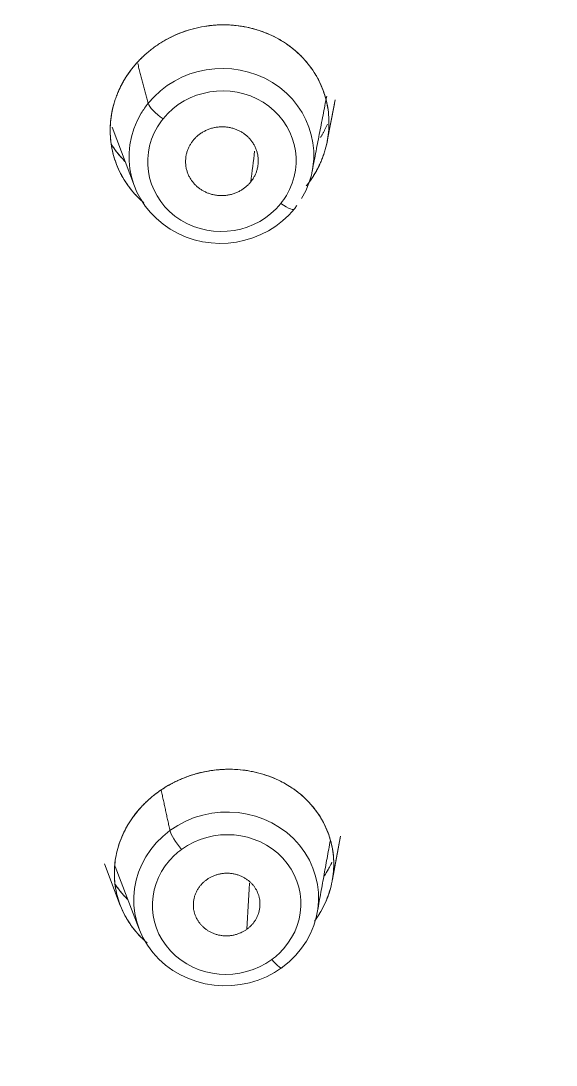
# Model space of a CAD drawing. Extents: x 5217 to 6345, y 0 to 827.
# Drawn here: x 5778.64 to 5787.47, y 460.3 to 477.54 of the extents above; entities that cross this region are included whole.
import ezdxf

# ---------------------------------------------------------------- set-up
doc = ezdxf.new("R2010")
doc.units = 0
doc.header["$LTSCALE"] = 30
doc.header["$MEASUREMENT"] = 0
doc.layers.add('1', color=7, linetype='CONTINUOUS')

msp = doc.modelspace()

# ---------------------------------------------------------------- linework, layer by layer
at = {"layer": '1', "color": 7, "linetype": 'Continuous', "lineweight": 18}
for p, q in [((5783.692, 475.551), (5783.824, 476.234)), ((5783.692, 475.551), (5783.811, 476.169)), ((5780.142, 475.785), (5780.512, 474.809)), ((5783.775, 463.347), (5783.908, 464.08)), ((5783.778, 463.36), (5783.908, 464.08)), ((5780.014, 463.621), (5780.277, 462.935)), ((5780.014, 463.621), (5780.277, 462.935)), ((5780.191, 463.579), (5780.589, 462.541))]:
    msp.add_line(p, q, dxfattribs=at)
for centre, major_axis, ratio, start_param, end_param in [((5757.244, 496.519), (-59.628, 0), 0.953717, 1.612136, 3.141593), ((5757.244, 496.519), (-59.628, 0), 0.953717, 1.612136, 3.132683), ((5781.946, 475.309), (-1.519, -0.131), 0.946747, 2.540815, 5.546858), ((5781.946, 475.309), (-1.519, -0.131), 0.946747, 5.682407, 8.688451), ((5782.024, 463.042), (1.519, 0.142), 0.939924, 5.278348, 8.41994), ((5782.024, 463.042), (-1.519, -0.142), 0.939924, 5.278348, 8.41994)]:
    msp.add_ellipse(centre, major_axis=major_axis, ratio=ratio, start_param=start_param, end_param=end_param, dxfattribs=at)
at = {"layer": '1', "color": 7, "linetype": 'Continuous', "lineweight": 13}
for centre, major_axis, ratio, start_param, end_param in [((5781.954, 475.222), (-1.221, -0.105), 0.946747, 2.540815, 5.546858), ((5781.946, 475.309), (-1.519, -0.131), 0.946747, 5.546858, 5.682407), ((5780.974, 476.016), (0.234, -0.188), 0.238566, 3.454243, 4.936931), ((5781.954, 475.222), (-1.221, -0.105), 0.946747, 5.546858, 5.682407), ((5781.954, 475.222), (-1.221, -0.105), 0.946747, 5.682407, 8.688451), ((5781.954, 475.222), (-1.221, -0.105), 0.946747, 2.405265, 2.540815), ((5782.917, 474.62), (-0.234, 0.188), 0.238566, 1.795338, 3.278026), ((5781.277, 463.958), (-0.177, 0.242), 0.183058, 0.389657, 1.86827), ((5782.032, 462.949), (1.221, 0.114), 0.939924, 5.401123, 8.41994), ((5782.032, 462.949), (1.221, 0.114), 0.939924, 2.136755, 2.25953), ((5782.032, 462.949), (1.221, 0.114), 0.939924, 2.25953, 5.278348), ((5782.032, 462.949), (1.221, 0.114), 0.939924, 5.278348, 5.401123), ((5782.769, 462.144), (-0.177, 0.242), 0.183058, 1.86827, 3.346883)]:
    msp.add_ellipse(centre, major_axis=major_axis, ratio=ratio, start_param=start_param, end_param=end_param, dxfattribs=at)
at = {"layer": '1', "color": 7, "linetype": 'Continuous', "lineweight": 18}
for points, knots in [([(5759.712, 439.668), (5760.292, 439.691), (5761.968, 439.78), (5764.735, 440.04), (5767.995, 440.52), (5771.222, 441.172), (5774.407, 441.992), (5777.54, 442.979), (5780.611, 444.129), (5783.61, 445.439), (5786.529, 446.905), (5789.359, 448.523), (5792.092, 450.287), (5794.718, 452.192), (5797.229, 454.232), (5799.619, 456.402), (5801.88, 458.694), (5804.005, 461.101), (5805.987, 463.617), (5807.821, 466.233), (5809.501, 468.942), (5811.021, 471.735), (5812.378, 474.604), (5813.566, 477.54), (5814.583, 480.534), (5815.426, 483.576), (5816.091, 486.659), (5816.577, 489.772), (5816.882, 492.905), (5817.005, 496.05), (5816.947, 499.196), (5816.706, 502.335), (5816.285, 505.456), (5815.684, 508.55), (5814.904, 511.608), (5813.949, 514.62), (5812.822, 517.578), (5811.525, 520.471), (5810.063, 523.292), (5808.44, 526.031), (5806.66, 528.681), (5804.731, 531.234), (5802.657, 533.681), (5800.444, 536.015), (5798.1, 538.229), (5795.631, 540.316), (5793.045, 542.27), (5790.35, 544.085), (5787.555, 545.755), (5784.667, 547.276), (5781.695, 548.643), (5778.649, 549.85), (5775.538, 550.896), (5772.371, 551.776), (5769.157, 552.489), (5765.908, 553.031), (5762.632, 553.401), (5759.34, 553.598), (5756.041, 553.622), (5752.746, 553.471), (5749.464, 553.148), (5746.207, 552.652), (5742.982, 551.986), (5739.802, 551.151), (5736.674, 550.149), (5733.609, 548.985), (5730.617, 547.661), (5727.705, 546.181), (5724.883, 544.551), (5722.16, 542.774), (5719.544, 540.857), (5717.043, 538.805), (5714.664, 536.624), (5712.415, 534.322), (5710.302, 531.904), (5708.333, 529.379), (5706.512, 526.755), (5704.847, 524.038), (5703.34, 521.238), (5701.998, 518.363), (5700.825, 515.422), (5699.823, 512.423), (5698.996, 509.377), (5698.347, 506.291), (5697.877, 503.176), (5697.588, 500.041), (5697.48, 496.896), (5697.555, 493.75), (5697.811, 490.612), (5698.249, 487.493), (5698.866, 484.402), (5699.661, 481.348), (5700.631, 478.34), (5701.774, 475.388), (5703.085, 472.5), (5704.562, 469.686), (5706.199, 466.954), (5707.991, 464.313), (5709.934, 461.769), (5712.021, 459.332), (5714.245, 457.008), (5716.601, 454.805), (5719.08, 452.73), (5721.676, 450.788), (5724.38, 448.985), (5727.184, 447.328), (5730.08, 445.82), (5733.058, 444.468), (5736.111, 443.274), (5739.227, 442.243), (5742.399, 441.377), (5745.616, 440.68), (5748.868, 440.153), (5751.926, 439.822), (5753.898, 439.702), (5754.776, 439.668)], [0, 0, 0, 0, 0.004702, 0.013606, 0.022511, 0.031416, 0.040321, 0.049226, 0.058131, 0.067035, 0.07594, 0.084844, 0.093748, 0.102652, 0.111556, 0.120459, 0.129362, 0.138265, 0.147168, 0.15607, 0.164972, 0.173874, 0.182775, 0.191676, 0.200577, 0.209478, 0.218378, 0.227279, 0.236179, 0.245079, 0.253978, 0.262878, 0.271778, 0.280678, 0.289578, 0.298478, 0.307379, 0.316279, 0.32518, 0.334081, 0.342982, 0.351884, 0.360785, 0.369687, 0.37859, 0.387493, 0.396396, 0.405299, 0.414202, 0.423106, 0.43201, 0.440914, 0.449818, 0.458723, 0.467628, 0.476532, 0.485437, 0.494342, 0.503247, 0.512152, 0.521057, 0.529962, 0.538867, 0.547772, 0.556677, 0.565582, 0.574486, 0.583391, 0.592295, 0.601199, 0.610103, 0.619007, 0.62791, 0.636813, 0.645716, 0.654619, 0.663521, 0.672423, 0.681325, 0.690226, 0.699127, 0.708028, 0.716929, 0.725829, 0.734729, 0.743629, 0.752529, 0.761429, 0.770329, 0.779229, 0.788129, 0.797029, 0.805929, 0.814829, 0.82373, 0.832631, 0.841532, 0.850433, 0.859334, 0.868236, 0.877138, 0.886041, 0.894944, 0.903847, 0.91275, 0.921653, 0.930557, 0.939461, 0.948365, 0.95727, 0.966174, 0.975079, 0.983983, 0.992888, 1, 1, 1, 1]), ([(5793.07, 451.033), (5793.622, 451.416), (5795.04, 452.443), (5797.228, 454.234), (5799.62, 456.401), (5801.88, 458.694), (5804.005, 461.101), (5805.987, 463.617), (5807.821, 466.233), (5809.501, 468.942), (5811.021, 471.735), (5812.378, 474.604), (5813.566, 477.54), (5814.583, 480.534), (5815.426, 483.576), (5816.091, 486.659), (5816.577, 489.772), (5816.882, 492.905), (5817.005, 496.05), (5816.947, 499.196), (5816.706, 502.335), (5816.285, 505.456), (5815.684, 508.55), (5814.904, 511.608), (5813.949, 514.62), (5812.822, 517.578), (5811.525, 520.471), (5810.063, 523.292), (5808.44, 526.031), (5806.66, 528.681), (5804.731, 531.234), (5802.657, 533.681), (5800.444, 536.015), (5798.1, 538.229), (5795.631, 540.316), (5793.045, 542.27), (5790.35, 544.085), (5787.555, 545.755), (5784.667, 547.276), (5781.695, 548.643), (5778.649, 549.85), (5775.538, 550.896), (5772.371, 551.776), (5769.157, 552.489), (5765.908, 553.031), (5762.632, 553.401), (5759.34, 553.598), (5756.041, 553.622), (5752.746, 553.471), (5749.464, 553.148), (5746.207, 552.652), (5742.982, 551.986), (5739.802, 551.151), (5736.674, 550.149), (5733.609, 548.985), (5730.617, 547.661), (5727.705, 546.181), (5724.883, 544.551), (5722.16, 542.774), (5719.544, 540.857), (5717.043, 538.805), (5714.664, 536.624), (5712.415, 534.322), (5710.302, 531.904), (5708.333, 529.379), (5706.512, 526.755), (5704.847, 524.038), (5703.34, 521.238), (5701.998, 518.363), (5700.825, 515.422), (5699.823, 512.423), (5698.996, 509.377), (5698.347, 506.291), (5697.877, 503.176), (5697.588, 500.041), (5697.48, 496.896), (5697.555, 493.75), (5697.811, 490.612), (5698.249, 487.493), (5698.866, 484.402), (5699.661, 481.348), (5700.631, 478.34), (5701.774, 475.388), (5703.085, 472.5), (5704.562, 469.686), (5706.199, 466.954), (5707.991, 464.313), (5709.934, 461.769), (5712.021, 459.332), (5714.246, 457.009), (5716.6, 454.804), (5719.085, 452.736), (5720.978, 451.284), (5722.066, 450.56), (5722.254, 450.437)], [0, 0, 0, 0, 0.006833, 0.017845, 0.028856, 0.039868, 0.050878, 0.061889, 0.072899, 0.083908, 0.094918, 0.105926, 0.116935, 0.127943, 0.138951, 0.149959, 0.160966, 0.171973, 0.18298, 0.193987, 0.204994, 0.216001, 0.227008, 0.238016, 0.249023, 0.26003, 0.271038, 0.282046, 0.293055, 0.304063, 0.315072, 0.326082, 0.337091, 0.348102, 0.359112, 0.370123, 0.381134, 0.392146, 0.403157, 0.414169, 0.425182, 0.436194, 0.447207, 0.45822, 0.469233, 0.480246, 0.491259, 0.502272, 0.513286, 0.524299, 0.535313, 0.546326, 0.557339, 0.568352, 0.579365, 0.590378, 0.601391, 0.612403, 0.623416, 0.634428, 0.645439, 0.656451, 0.667462, 0.678472, 0.689483, 0.700493, 0.711502, 0.722512, 0.73352, 0.744529, 0.755537, 0.766545, 0.777553, 0.78856, 0.799567, 0.810574, 0.821581, 0.832588, 0.843595, 0.854602, 0.865609, 0.876617, 0.887624, 0.898632, 0.90964, 0.920649, 0.931657, 0.942666, 0.953676, 0.964686, 0.975696, 0.986706, 0.997717, 1, 1, 1, 1]), ([(5783.346, 474.813), (5783.35, 474.818), (5783.359, 474.83), (5783.372, 474.846), (5783.385, 474.863), (5783.398, 474.88), (5783.41, 474.897), (5783.422, 474.915), (5783.434, 474.932), (5783.446, 474.95), (5783.458, 474.968), (5783.469, 474.986), (5783.48, 475.004), (5783.491, 475.023), (5783.502, 475.041), (5783.512, 475.06), (5783.523, 475.078), (5783.543, 475.116), (5783.571, 475.174), (5783.605, 475.253), (5783.635, 475.334), (5783.668, 475.439), (5783.699, 475.571), (5783.72, 475.733), (5783.723, 475.902), (5783.709, 476.062), (5783.68, 476.216), (5783.635, 476.37), (5783.569, 476.53), (5783.481, 476.687), (5783.379, 476.829), (5783.289, 476.93), (5783.21, 477.007), (5783.124, 477.082), (5783.011, 477.167), (5782.862, 477.257), (5782.694, 477.338), (5782.521, 477.398), (5782.333, 477.443), (5782.137, 477.471), (5781.94, 477.476), (5781.783, 477.464), (5781.64, 477.445), (5781.482, 477.411), (5781.311, 477.358), (5781.149, 477.29), (5781.022, 477.224), (5780.925, 477.164), (5780.853, 477.116), (5780.784, 477.064), (5780.729, 477.019), (5780.686, 476.981), (5780.655, 476.953), (5780.625, 476.923), (5780.595, 476.894), (5780.566, 476.863), (5780.539, 476.832), (5780.512, 476.801), (5780.494, 476.78), (5780.485, 476.769)], [0, 0, 0, 0, 0.003828, 0.007663, 0.011505, 0.015354, 0.01921, 0.023074, 0.026944, 0.030822, 0.034706, 0.038598, 0.042497, 0.046403, 0.050316, 0.054236, 0.058163, 0.062097, 0.077958, 0.09382, 0.109686, 0.125553, 0.155209, 0.185886, 0.217933, 0.250516, 0.277651, 0.30737, 0.341556, 0.376453, 0.409301, 0.440022, 0.452762, 0.470972, 0.50366, 0.530748, 0.566779, 0.605092, 0.629317, 0.670654, 0.710749, 0.733149, 0.754249, 0.786414, 0.818224, 0.848839, 0.878644, 0.893933, 0.909235, 0.924549, 0.939876, 0.947473, 0.955047, 0.962598, 0.970125, 0.977629, 0.985109, 0.992566, 1, 1, 1, 1]), ([(5780.485, 476.769), (5780.49, 476.775), (5780.499, 476.785), (5780.512, 476.801), (5780.526, 476.817), (5780.539, 476.833), (5780.553, 476.849), (5780.567, 476.864), (5780.582, 476.879), (5780.596, 476.894), (5780.611, 476.909), (5780.626, 476.924), (5780.641, 476.939), (5780.656, 476.953), (5780.671, 476.968), (5780.687, 476.982), (5780.703, 476.996), (5780.735, 477.024), (5780.785, 477.065), (5780.854, 477.116), (5780.925, 477.164), (5781.024, 477.225), (5781.153, 477.293), (5781.316, 477.36), (5781.486, 477.412), (5781.661, 477.449), (5781.838, 477.471), (5782.015, 477.476), (5782.191, 477.464), (5782.365, 477.437), (5782.534, 477.394), (5782.698, 477.335), (5782.855, 477.261), (5783.003, 477.173), (5783.141, 477.07), (5783.267, 476.954), (5783.38, 476.827), (5783.478, 476.69), (5783.561, 476.545), (5783.627, 476.392), (5783.676, 476.234), (5783.708, 476.072), (5783.723, 475.908), (5783.72, 475.742), (5783.7, 475.577), (5783.669, 475.442), (5783.635, 475.335), (5783.606, 475.256), (5783.573, 475.178), (5783.542, 475.115), (5783.517, 475.068), (5783.498, 475.034), (5783.478, 475.001), (5783.458, 474.969), (5783.437, 474.937), (5783.416, 474.905), (5783.393, 474.874), (5783.37, 474.843), (5783.354, 474.823), (5783.346, 474.813)], [0, 0, 0, 0, 0.003772, 0.00754, 0.011306, 0.015069, 0.018831, 0.022593, 0.026355, 0.030117, 0.03388, 0.037645, 0.041412, 0.045183, 0.048957, 0.052736, 0.05652, 0.060309, 0.075588, 0.090828, 0.10607, 0.121356, 0.152269, 0.183168, 0.214308, 0.245748, 0.277124, 0.30842, 0.339465, 0.370694, 0.401844, 0.433236, 0.464763, 0.496355, 0.528001, 0.559981, 0.59174, 0.623549, 0.655064, 0.686707, 0.718032, 0.749487, 0.780755, 0.812008, 0.843215, 0.87445, 0.890101, 0.905737, 0.92139, 0.937094, 0.944115, 0.951121, 0.958116, 0.965102, 0.972081, 0.979058, 0.986035, 0.993015, 1, 1, 1, 1]), ([(5780.485, 476.769), (5780.49, 476.775), (5780.499, 476.785), (5780.512, 476.801), (5780.526, 476.817), (5780.539, 476.833), (5780.553, 476.849), (5780.567, 476.864), (5780.582, 476.879), (5780.596, 476.894), (5780.611, 476.909), (5780.626, 476.924), (5780.641, 476.939), (5780.656, 476.953), (5780.671, 476.968), (5780.687, 476.982), (5780.703, 476.996), (5780.735, 477.024), (5780.785, 477.065), (5780.854, 477.116), (5780.925, 477.164), (5781.024, 477.225), (5781.153, 477.293), (5781.316, 477.36), (5781.486, 477.412), (5781.661, 477.449), (5781.838, 477.471), (5782.015, 477.476), (5782.191, 477.464), (5782.365, 477.437), (5782.534, 477.394), (5782.698, 477.335), (5782.855, 477.261), (5783.003, 477.173), (5783.141, 477.07), (5783.267, 476.954), (5783.38, 476.827), (5783.478, 476.69), (5783.561, 476.545), (5783.627, 476.392), (5783.676, 476.234), (5783.708, 476.072), (5783.723, 475.908), (5783.72, 475.742), (5783.7, 475.577), (5783.669, 475.442), (5783.635, 475.335), (5783.606, 475.256), (5783.573, 475.178), (5783.542, 475.115), (5783.517, 475.068), (5783.498, 475.034), (5783.478, 475.001), (5783.458, 474.969), (5783.437, 474.937), (5783.416, 474.905), (5783.393, 474.874), (5783.37, 474.843), (5783.354, 474.823), (5783.346, 474.813)], [0, 0, 0, 0, 0.003772, 0.00754, 0.011306, 0.015069, 0.018831, 0.022593, 0.026355, 0.030117, 0.03388, 0.037645, 0.041412, 0.045183, 0.048957, 0.052736, 0.05652, 0.060309, 0.075588, 0.090828, 0.10607, 0.121356, 0.152269, 0.183168, 0.214308, 0.245748, 0.277124, 0.30842, 0.339465, 0.370694, 0.401844, 0.433236, 0.464763, 0.496355, 0.528001, 0.559981, 0.59174, 0.623549, 0.655064, 0.686707, 0.718032, 0.749487, 0.780755, 0.812008, 0.843215, 0.87445, 0.890101, 0.905737, 0.92139, 0.937094, 0.944115, 0.951121, 0.958116, 0.965102, 0.972081, 0.979058, 0.986035, 0.993015, 1, 1, 1, 1]), ([(5783.346, 474.813), (5783.35, 474.818), (5783.359, 474.83), (5783.372, 474.846), (5783.385, 474.863), (5783.398, 474.88), (5783.41, 474.897), (5783.422, 474.915), (5783.434, 474.932), (5783.446, 474.95), (5783.458, 474.968), (5783.469, 474.986), (5783.48, 475.004), (5783.491, 475.023), (5783.502, 475.041), (5783.512, 475.06), (5783.523, 475.078), (5783.543, 475.116), (5783.571, 475.174), (5783.605, 475.253), (5783.635, 475.334), (5783.668, 475.439), (5783.699, 475.571), (5783.72, 475.733), (5783.723, 475.902), (5783.709, 476.062), (5783.68, 476.216), (5783.635, 476.37), (5783.569, 476.53), (5783.481, 476.687), (5783.379, 476.829), (5783.289, 476.93), (5783.21, 477.007), (5783.124, 477.082), (5783.011, 477.167), (5782.862, 477.257), (5782.694, 477.338), (5782.521, 477.398), (5782.347, 477.44), (5782.177, 477.466), (5781.993, 477.476), (5781.821, 477.469), (5781.653, 477.448), (5781.482, 477.411), (5781.311, 477.358), (5781.149, 477.29), (5781.022, 477.224), (5780.925, 477.164), (5780.853, 477.116), (5780.784, 477.064), (5780.729, 477.019), (5780.686, 476.981), (5780.655, 476.953), (5780.625, 476.923), (5780.595, 476.894), (5780.566, 476.863), (5780.539, 476.832), (5780.512, 476.801), (5780.494, 476.78), (5780.485, 476.769)], [0, 0, 0, 0, 0.003828, 0.007663, 0.011505, 0.015354, 0.01921, 0.023073, 0.026944, 0.030821, 0.034706, 0.038597, 0.042496, 0.046402, 0.050315, 0.054235, 0.058162, 0.062096, 0.077957, 0.093819, 0.109684, 0.125551, 0.155207, 0.185884, 0.21793, 0.250513, 0.277647, 0.307366, 0.341551, 0.376448, 0.409296, 0.440017, 0.452756, 0.470966, 0.503654, 0.530741, 0.566772, 0.605084, 0.629309, 0.663348, 0.696751, 0.726527, 0.754252, 0.786416, 0.818226, 0.848841, 0.878645, 0.893934, 0.909236, 0.92455, 0.939876, 0.947474, 0.955048, 0.962598, 0.970125, 0.977629, 0.985109, 0.992566, 1, 1, 1, 1]), ([(5780.485, 476.769), (5780.481, 476.764), (5780.473, 476.753), (5780.46, 476.737), (5780.447, 476.72), (5780.435, 476.703), (5780.423, 476.686), (5780.411, 476.669), (5780.399, 476.652), (5780.387, 476.635), (5780.376, 476.617), (5780.365, 476.6), (5780.354, 476.582), (5780.343, 476.564), (5780.333, 476.546), (5780.322, 476.528), (5780.312, 476.51), (5780.292, 476.473), (5780.264, 476.416), (5780.23, 476.339), (5780.201, 476.261), (5780.168, 476.159), (5780.137, 476.03), (5780.114, 475.873), (5780.108, 475.711), (5780.118, 475.555), (5780.143, 475.404), (5780.182, 475.255), (5780.24, 475.101), (5780.312, 474.96), (5780.402, 474.819), (5780.511, 474.681), (5780.608, 474.586), (5780.662, 474.539), (5780.666, 474.535)], [0, 0, 0, 0, 0.008061, 0.016135, 0.024223, 0.032323, 0.040437, 0.048565, 0.056705, 0.064859, 0.073026, 0.081207, 0.0894, 0.097608, 0.105828, 0.114062, 0.12231, 0.130571, 0.163861, 0.197133, 0.230388, 0.263626, 0.325754, 0.38956, 0.455763, 0.52275, 0.580877, 0.642798, 0.711384, 0.781276, 0.836796, 0.914116, 0.993986, 1, 1, 1, 1]), ([(5780.566, 474.629), (5780.548, 474.647), (5780.492, 474.707), (5780.407, 474.812), (5780.318, 474.948), (5780.245, 475.091), (5780.187, 475.24), (5780.145, 475.392), (5780.119, 475.548), (5780.108, 475.706), (5780.114, 475.865), (5780.135, 476.024), (5780.167, 476.156), (5780.201, 476.26), (5780.23, 476.337), (5780.263, 476.413), (5780.293, 476.474), (5780.318, 476.52), (5780.336, 476.553), (5780.355, 476.585), (5780.375, 476.617), (5780.396, 476.648), (5780.417, 476.679), (5780.439, 476.709), (5780.462, 476.74), (5780.478, 476.759), (5780.485, 476.769)], [0, 0, 0, 0, 0.032767, 0.10334, 0.173329, 0.242154, 0.310797, 0.379011, 0.446883, 0.515119, 0.583263, 0.652184, 0.721059, 0.755834, 0.790519, 0.825207, 0.859994, 0.875601, 0.891176, 0.906727, 0.922262, 0.937789, 0.953318, 0.968857, 0.984415, 1, 1, 1, 1]), ([(5780.485, 476.769), (5780.481, 476.764), (5780.473, 476.753), (5780.46, 476.737), (5780.447, 476.72), (5780.435, 476.703), (5780.423, 476.686), (5780.411, 476.669), (5780.399, 476.652), (5780.387, 476.635), (5780.376, 476.617), (5780.365, 476.6), (5780.354, 476.582), (5780.343, 476.564), (5780.333, 476.546), (5780.322, 476.528), (5780.312, 476.51), (5780.292, 476.473), (5780.264, 476.416), (5780.23, 476.339), (5780.201, 476.261), (5780.161, 476.138), (5780.123, 475.965), (5780.109, 475.784), (5780.112, 475.645), (5780.122, 475.533), (5780.143, 475.404), (5780.182, 475.255), (5780.24, 475.101), (5780.312, 474.96), (5780.402, 474.819), (5780.511, 474.681), (5780.608, 474.586), (5780.662, 474.539), (5780.666, 474.535)], [0, 0, 0, 0, 0.008061, 0.016136, 0.024224, 0.032325, 0.04044, 0.048567, 0.056708, 0.064863, 0.07303, 0.081211, 0.089405, 0.097613, 0.105834, 0.114069, 0.122317, 0.130578, 0.16387, 0.197144, 0.2304, 0.26364, 0.352074, 0.443494, 0.483015, 0.522735, 0.580864, 0.642789, 0.711378, 0.781274, 0.836797, 0.914122, 0.993996, 1, 1, 1, 1]), ([(5780.566, 474.629), (5780.548, 474.647), (5780.492, 474.707), (5780.407, 474.812), (5780.318, 474.948), (5780.245, 475.091), (5780.187, 475.24), (5780.145, 475.392), (5780.119, 475.548), (5780.108, 475.706), (5780.114, 475.865), (5780.135, 476.024), (5780.167, 476.156), (5780.201, 476.26), (5780.23, 476.337), (5780.263, 476.413), (5780.293, 476.474), (5780.318, 476.52), (5780.336, 476.553), (5780.355, 476.585), (5780.375, 476.617), (5780.396, 476.648), (5780.417, 476.679), (5780.439, 476.709), (5780.462, 476.74), (5780.478, 476.759), (5780.485, 476.769)], [0, 0, 0, 0, 0.032767, 0.10334, 0.173329, 0.242154, 0.310797, 0.379011, 0.446883, 0.515119, 0.583263, 0.652184, 0.721059, 0.755834, 0.790519, 0.825207, 0.859994, 0.875601, 0.891176, 0.906727, 0.922262, 0.937789, 0.953318, 0.968857, 0.984415, 1, 1, 1, 1]), ([(5783.58, 475.614), (5783.584, 475.62), (5783.591, 475.632), (5783.602, 475.65), (5783.613, 475.669), (5783.624, 475.688), (5783.634, 475.707), (5783.644, 475.726), (5783.666, 475.767), (5783.683, 475.802), (5783.696, 475.832)], [0, 0, 0, 0, 0.082016, 0.169869, 0.257767, 0.34572, 0.433738, 0.521829, 0.610004, 1, 1, 1, 1]), ([(5783.58, 475.614), (5783.584, 475.62), (5783.591, 475.632), (5783.602, 475.65), (5783.613, 475.669), (5783.624, 475.688), (5783.634, 475.707), (5783.644, 475.726), (5783.666, 475.767), (5783.683, 475.802), (5783.696, 475.832)], [0, 0, 0, 0, 0.082016, 0.169869, 0.257767, 0.34572, 0.433738, 0.521829, 0.610004, 1, 1, 1, 1]), ([(5780.128, 475.502), (5780.154, 475.462), (5780.207, 475.386), (5780.265, 475.315), (5780.295, 475.282)], [0, 0, 0, 0, 0.519025, 1, 1, 1, 1]), ([(5780.128, 475.502), (5780.154, 475.462), (5780.207, 475.386), (5780.265, 475.315), (5780.295, 475.282)], [0, 0, 0, 0, 0.519025, 1, 1, 1, 1]), ([(5780.354, 475.218), (5780.346, 475.226), (5780.286, 475.289), (5780.211, 475.379), (5780.152, 475.465), (5780.135, 475.491)], [0, 0, 0, 0, 0.098091, 0.734527, 1, 1, 1, 1]), ([(5780.354, 475.218), (5780.346, 475.226), (5780.286, 475.289), (5780.211, 475.379), (5780.152, 475.465), (5780.135, 475.491)], [0, 0, 0, 0, 0.098204, 0.734518, 1, 1, 1, 1]), ([(5783.48, 462.673), (5783.486, 462.68), (5783.507, 462.71), (5783.557, 462.784), (5783.625, 462.902), (5783.693, 463.051), (5783.747, 463.209), (5783.781, 463.365), (5783.799, 463.519), (5783.801, 463.678), (5783.785, 463.848), (5783.751, 464.003), (5783.708, 464.131), (5783.665, 464.233), (5783.622, 464.319), (5783.576, 464.397), (5783.525, 464.475), (5783.472, 464.544), (5783.428, 464.596), (5783.399, 464.628), (5783.364, 464.665), (5783.294, 464.734), (5783.175, 464.834), (5783.029, 464.929), (5782.874, 465.011), (5782.719, 465.075), (5782.546, 465.127), (5782.379, 465.161), (5782.193, 465.182), (5782.021, 465.185), (5781.862, 465.173), (5781.725, 465.154), (5781.573, 465.122), (5781.414, 465.074), (5781.269, 465.017), (5781.167, 464.969), (5781.1, 464.933), (5781.064, 464.912), (5781.029, 464.891), (5780.994, 464.869), (5780.96, 464.847), (5780.926, 464.824), (5780.904, 464.808), (5780.893, 464.8)], [0, 0, 0, 0, 0.005438, 0.022351, 0.055243, 0.089228, 0.124675, 0.160699, 0.191212, 0.224734, 0.263271, 0.302705, 0.327775, 0.351749, 0.374629, 0.390437, 0.410117, 0.434983, 0.446248, 0.453876, 0.461824, 0.478724, 0.516679, 0.559602, 0.586401, 0.624258, 0.661453, 0.694686, 0.725728, 0.7721, 0.795506, 0.818611, 0.852721, 0.886174, 0.914914, 0.94361, 0.951745, 0.959854, 0.967936, 0.975992, 0.984021, 0.992024, 1, 1, 1, 1]), ([(5783.48, 462.673), (5783.486, 462.68), (5783.507, 462.71), (5783.557, 462.784), (5783.625, 462.902), (5783.693, 463.051), (5783.747, 463.209), (5783.781, 463.365), (5783.799, 463.519), (5783.801, 463.678), (5783.785, 463.848), (5783.751, 464.003), (5783.708, 464.131), (5783.665, 464.233), (5783.622, 464.319), (5783.576, 464.397), (5783.525, 464.475), (5783.472, 464.544), (5783.428, 464.596), (5783.399, 464.628), (5783.364, 464.665), (5783.294, 464.734), (5783.175, 464.834), (5783.029, 464.929), (5782.874, 465.011), (5782.719, 465.075), (5782.546, 465.127), (5782.379, 465.161), (5782.193, 465.182), (5782.021, 465.185), (5781.862, 465.173), (5781.725, 465.154), (5781.573, 465.122), (5781.414, 465.074), (5781.269, 465.017), (5781.167, 464.969), (5781.1, 464.933), (5781.064, 464.912), (5781.029, 464.891), (5780.994, 464.869), (5780.96, 464.847), (5780.926, 464.824), (5780.904, 464.808), (5780.893, 464.8)], [0, 0, 0, 0, 0.005438, 0.022351, 0.055243, 0.089228, 0.124675, 0.160699, 0.191212, 0.224734, 0.263271, 0.302705, 0.327775, 0.351749, 0.374629, 0.390437, 0.410117, 0.434983, 0.446248, 0.453876, 0.461824, 0.478724, 0.516679, 0.559602, 0.586401, 0.624258, 0.661453, 0.694686, 0.725728, 0.7721, 0.795506, 0.818611, 0.852721, 0.886174, 0.914914, 0.94361, 0.951745, 0.959854, 0.967936, 0.975992, 0.984021, 0.992024, 1, 1, 1, 1]), ([(5780.893, 464.8), (5780.899, 464.804), (5780.911, 464.813), (5780.928, 464.825), (5780.946, 464.837), (5780.964, 464.85), (5780.982, 464.861), (5781, 464.873), (5781.018, 464.884), (5781.036, 464.896), (5781.055, 464.907), (5781.074, 464.918), (5781.093, 464.928), (5781.112, 464.939), (5781.131, 464.949), (5781.15, 464.959), (5781.17, 464.969), (5781.209, 464.988), (5781.268, 465.016), (5781.35, 465.049), (5781.432, 465.079), (5781.545, 465.114), (5781.688, 465.148), (5781.864, 465.174), (5782.041, 465.185), (5782.219, 465.179), (5782.395, 465.158), (5782.566, 465.122), (5782.732, 465.07), (5782.89, 465.003), (5783.04, 464.923), (5783.181, 464.828), (5783.31, 464.721), (5783.426, 464.602), (5783.53, 464.471), (5783.618, 464.33), (5783.691, 464.18), (5783.745, 464.024), (5783.782, 463.864), (5783.8, 463.701), (5783.801, 463.537), (5783.783, 463.374), (5783.748, 463.213), (5783.696, 463.057), (5783.628, 462.906), (5783.559, 462.786), (5783.507, 462.71), (5783.486, 462.68), (5783.48, 462.673)], [0, 0, 0, 0, 0.004242, 0.00848, 0.012716, 0.01695, 0.021183, 0.025416, 0.029649, 0.033883, 0.038118, 0.042356, 0.046598, 0.050843, 0.055092, 0.059347, 0.063608, 0.067875, 0.08496, 0.101997, 0.119032, 0.136111, 0.170463, 0.204828, 0.239431, 0.274303, 0.309219, 0.344058, 0.378733, 0.413635, 0.448439, 0.483366, 0.518519, 0.553794, 0.589439, 0.62539, 0.661359, 0.697297, 0.732975, 0.768743, 0.803985, 0.839312, 0.874168, 0.908953, 0.943296, 0.977664, 0.994589, 1, 1, 1, 1]), ([(5780.893, 464.8), (5780.899, 464.804), (5780.911, 464.813), (5780.928, 464.825), (5780.946, 464.837), (5780.964, 464.85), (5780.982, 464.861), (5781, 464.873), (5781.018, 464.884), (5781.036, 464.896), (5781.055, 464.907), (5781.074, 464.918), (5781.093, 464.928), (5781.112, 464.939), (5781.131, 464.949), (5781.15, 464.959), (5781.17, 464.969), (5781.209, 464.988), (5781.268, 465.016), (5781.35, 465.049), (5781.432, 465.079), (5781.545, 465.114), (5781.688, 465.148), (5781.864, 465.174), (5782.041, 465.185), (5782.219, 465.179), (5782.395, 465.158), (5782.566, 465.122), (5782.732, 465.07), (5782.89, 465.003), (5783.04, 464.923), (5783.181, 464.828), (5783.31, 464.721), (5783.426, 464.602), (5783.53, 464.471), (5783.618, 464.33), (5783.691, 464.18), (5783.745, 464.024), (5783.782, 463.864), (5783.8, 463.701), (5783.801, 463.537), (5783.783, 463.374), (5783.748, 463.213), (5783.696, 463.057), (5783.628, 462.906), (5783.559, 462.786), (5783.507, 462.71), (5783.486, 462.68), (5783.48, 462.673)], [0, 0, 0, 0, 0.004242, 0.00848, 0.012716, 0.01695, 0.021183, 0.025416, 0.029649, 0.033883, 0.038118, 0.042356, 0.046598, 0.050843, 0.055092, 0.059347, 0.063608, 0.067875, 0.08496, 0.101997, 0.119032, 0.136111, 0.170463, 0.204828, 0.239431, 0.274303, 0.309219, 0.344058, 0.378733, 0.413635, 0.448439, 0.483366, 0.518519, 0.553794, 0.589439, 0.62539, 0.661359, 0.697297, 0.732975, 0.768743, 0.803985, 0.839312, 0.874168, 0.908953, 0.943296, 0.977664, 0.994589, 1, 1, 1, 1]), ([(5780.671, 462.36), (5780.655, 462.375), (5780.599, 462.429), (5780.51, 462.527), (5780.414, 462.661), (5780.333, 462.802), (5780.269, 462.948), (5780.222, 463.098), (5780.191, 463.25), (5780.178, 463.404), (5780.18, 463.559), (5780.198, 463.717), (5780.233, 463.872), (5780.283, 464.025), (5780.35, 464.173), (5780.418, 464.291), (5780.479, 464.383), (5780.529, 464.449), (5780.582, 464.514), (5780.628, 464.565), (5780.665, 464.603), (5780.691, 464.63), (5780.718, 464.656), (5780.746, 464.681), (5780.774, 464.706), (5780.803, 464.73), (5780.833, 464.754), (5780.863, 464.778), (5780.883, 464.793), (5780.893, 464.8)], [0, 0, 0, 0, 0.023062, 0.082845, 0.142152, 0.20185, 0.259987, 0.317407, 0.373776, 0.430049, 0.486752, 0.543662, 0.601313, 0.658196, 0.714887, 0.771969, 0.800451, 0.828884, 0.857341, 0.885899, 0.898639, 0.911348, 0.924032, 0.936699, 0.949354, 0.962006, 0.974659, 0.987322, 1, 1, 1, 1]), ([(5780.671, 462.36), (5780.655, 462.375), (5780.599, 462.429), (5780.51, 462.527), (5780.414, 462.661), (5780.333, 462.802), (5780.269, 462.948), (5780.222, 463.098), (5780.191, 463.25), (5780.178, 463.404), (5780.18, 463.559), (5780.198, 463.717), (5780.233, 463.872), (5780.283, 464.025), (5780.35, 464.173), (5780.418, 464.291), (5780.479, 464.383), (5780.529, 464.449), (5780.582, 464.514), (5780.628, 464.565), (5780.665, 464.603), (5780.691, 464.63), (5780.718, 464.656), (5780.746, 464.681), (5780.774, 464.706), (5780.803, 464.73), (5780.833, 464.754), (5780.863, 464.778), (5780.883, 464.793), (5780.893, 464.8)], [0, 0, 0, 0, 0.023062, 0.082845, 0.142152, 0.20185, 0.259987, 0.317407, 0.373776, 0.430049, 0.486752, 0.543662, 0.601313, 0.658196, 0.714887, 0.771969, 0.800451, 0.828884, 0.857341, 0.885899, 0.898639, 0.911348, 0.924032, 0.936699, 0.949354, 0.962006, 0.974659, 0.987322, 1, 1, 1, 1]), ([(5780.893, 464.8), (5780.887, 464.796), (5780.876, 464.788), (5780.86, 464.775), (5780.843, 464.762), (5780.827, 464.749), (5780.81, 464.736), (5780.794, 464.723), (5780.778, 464.709), (5780.762, 464.695), (5780.746, 464.681), (5780.731, 464.667), (5780.715, 464.653), (5780.7, 464.638), (5780.685, 464.624), (5780.67, 464.609), (5780.655, 464.594), (5780.626, 464.563), (5780.583, 464.516), (5780.53, 464.451), (5780.48, 464.384), (5780.419, 464.294), (5780.352, 464.177), (5780.286, 464.031), (5780.234, 463.876), (5780.199, 463.723), (5780.181, 463.573), (5780.177, 463.422), (5780.19, 463.262), (5780.22, 463.109), (5780.267, 462.955), (5780.333, 462.799), (5780.406, 462.675), (5780.468, 462.585), (5780.505, 462.538), (5780.541, 462.494), (5780.58, 462.45), (5780.63, 462.398), (5780.681, 462.35), (5780.713, 462.323), (5780.723, 462.314)], [0, 0, 0, 0, 0.006804, 0.013619, 0.020445, 0.027282, 0.03413, 0.040989, 0.047859, 0.05474, 0.061632, 0.068535, 0.07545, 0.082375, 0.089312, 0.09626, 0.10322, 0.11019, 0.138279, 0.166354, 0.194414, 0.222464, 0.275827, 0.330653, 0.387576, 0.445188, 0.494698, 0.54752, 0.606123, 0.6659, 0.713799, 0.778632, 0.847718, 0.866319, 0.894744, 0.910892, 0.926582, 0.956834, 0.985465, 1, 1, 1, 1]), ([(5780.893, 464.8), (5780.887, 464.796), (5780.876, 464.788), (5780.86, 464.775), (5780.843, 464.762), (5780.827, 464.749), (5780.81, 464.736), (5780.794, 464.723), (5780.778, 464.709), (5780.762, 464.695), (5780.746, 464.681), (5780.731, 464.667), (5780.715, 464.653), (5780.7, 464.638), (5780.685, 464.624), (5780.67, 464.609), (5780.655, 464.594), (5780.626, 464.563), (5780.583, 464.516), (5780.53, 464.451), (5780.48, 464.384), (5780.419, 464.294), (5780.352, 464.177), (5780.286, 464.031), (5780.234, 463.876), (5780.199, 463.723), (5780.181, 463.573), (5780.177, 463.422), (5780.19, 463.262), (5780.22, 463.109), (5780.267, 462.955), (5780.333, 462.799), (5780.406, 462.675), (5780.468, 462.585), (5780.505, 462.538), (5780.541, 462.494), (5780.58, 462.45), (5780.63, 462.398), (5780.681, 462.35), (5780.713, 462.323), (5780.723, 462.314)], [0, 0, 0, 0, 0.006804, 0.013619, 0.020445, 0.027282, 0.03413, 0.040989, 0.047859, 0.05474, 0.061632, 0.068535, 0.07545, 0.082375, 0.089312, 0.09626, 0.10322, 0.11019, 0.138279, 0.166354, 0.194414, 0.222464, 0.275827, 0.330653, 0.387576, 0.445188, 0.494698, 0.54752, 0.606123, 0.6659, 0.713799, 0.778632, 0.847718, 0.866319, 0.894744, 0.910892, 0.926582, 0.956834, 0.985465, 1, 1, 1, 1]), ([(5783.77, 463.649), (5783.763, 463.635), (5783.731, 463.568), (5783.688, 463.492), (5783.649, 463.431), (5783.643, 463.421)], [0, 0, 0, 0, 0.173109, 0.867832, 1, 1, 1, 1]), ([(5783.77, 463.649), (5783.763, 463.635), (5783.731, 463.568), (5783.688, 463.492), (5783.649, 463.431), (5783.643, 463.421)], [0, 0, 0, 0, 0.173109, 0.867832, 1, 1, 1, 1]), ([(5783.643, 463.421), (5783.649, 463.431), (5783.69, 463.495), (5783.733, 463.57), (5783.765, 463.637), (5783.769, 463.646)], [0, 0, 0, 0, 0.134487, 0.882144, 1, 1, 1, 1]), ([(5783.643, 463.421), (5783.649, 463.431), (5783.69, 463.495), (5783.733, 463.57), (5783.765, 463.637), (5783.769, 463.646)], [0, 0, 0, 0, 0.134487, 0.882144, 1, 1, 1, 1]), ([(5780.187, 463.289), (5780.19, 463.284), (5780.228, 463.229), (5780.288, 463.151), (5780.35, 463.082), (5780.372, 463.059)], [0, 0, 0, 0, 0.060577, 0.680601, 1, 1, 1, 1]), ([(5780.187, 463.289), (5780.19, 463.284), (5780.228, 463.229), (5780.288, 463.151), (5780.35, 463.082), (5780.372, 463.059)], [0, 0, 0, 0, 0.060577, 0.680601, 1, 1, 1, 1]), ([(5780.4, 463.03), (5780.381, 463.05), (5780.35, 463.082), (5780.311, 463.125), (5780.283, 463.159), (5780.25, 463.2), (5780.226, 463.233), (5780.21, 463.255)], [0, 0, 0, 0, 0.278136, 0.455273, 0.585624, 0.723015, 1, 1, 1, 1]), ([(5780.4, 463.03), (5780.381, 463.05), (5780.35, 463.082), (5780.32, 463.115), (5780.309, 463.128)], [0, 0, 0, 0, 0.617024, 1, 1, 1, 1])]:
    msp.add_open_spline(points, degree=3, knots=knots, dxfattribs=at)
for points, weights in [([(5759.708, 439.699), (5816.872, 441.954), (5816.872, 496.519)], [0.983511683882, 0.715597051788, 1]), ([(5759.708, 439.699), (5816.365, 441.934), (5816.87, 496.013)], [0.983511683882, 0.717332143437, 0.996339416072])]:
    msp.add_rational_spline(points, weights, degree=2, dxfattribs=at)
at = {"layer": '1', "color": 7, "linetype": 'Continuous', "lineweight": 13}
for points, degree in [([(5780.564, 476.837), (5780.738, 476.178)], 1), ([(5782.494, 475.39), (5782.473, 475.22), (5782.451, 475.05), (5782.43, 474.88)], 3), ([(5780.954, 464.83), (5781.097, 464.17)], 1), ([(5782.41, 463.3), (5782.396, 463.047), (5782.381, 462.795), (5782.367, 462.542)], 3)]:
    msp.add_open_spline(points, degree=degree, dxfattribs=at)
at = {"layer": '1', "color": 7, "linetype": 'Continuous', "lineweight": 18}
for points in [[(5783.439, 475.035), (5783.683, 476.296)], [(5783.151, 474.432), (5783.189, 474.49)], [(5783.526, 462.814), (5783.743, 464.01)]]:
    msp.add_open_spline(points, degree=1, dxfattribs=at)
for points, weights in [([(5781.478, 475.563), (5781.844, 476.017), (5782.319, 475.676), (5782.795, 475.334), (5782.43, 474.88)], [1, 0.707106781188, 1, 0.707106781188, 1]), ([(5782.43, 474.88), (5782.065, 474.426), (5781.589, 474.768), (5781.113, 475.11), (5781.478, 475.563)], [1, 0.707106781188, 1, 0.707106781188, 1]), ([(5782.367, 462.542), (5782.803, 462.861), (5782.469, 463.268), (5782.134, 463.675), (5781.698, 463.356)], [1, 0.707106781184, 1, 0.707106781184, 1]), ([(5782.367, 462.542), (5781.93, 462.223), (5781.596, 462.63), (5781.262, 463.037), (5781.698, 463.356)], [1, 0.707106781189, 1, 0.707106781189, 1])]:
    msp.add_rational_spline(points, weights, degree=2, knots=[0, 0, 0, 0.5, 0.5, 1, 1, 1], dxfattribs=at)

doc.saveas('drawing.dxf')
